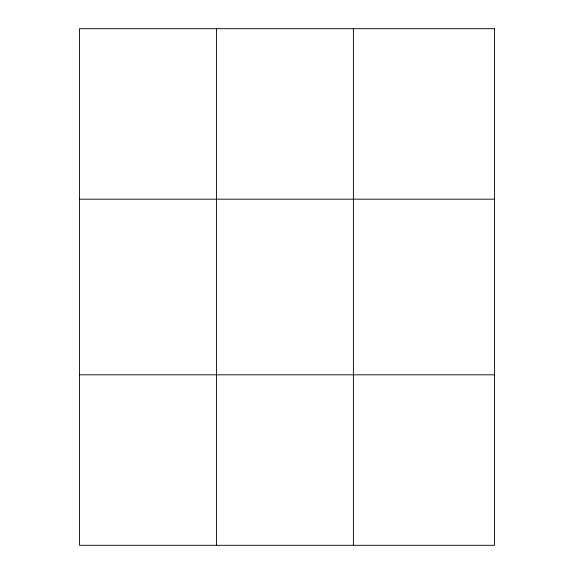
<?xml version="1.0" encoding="UTF-8"?>
<svg xmlns="http://www.w3.org/2000/svg" width="574" height="574" viewBox="0 0 574 574"><rect width="100%" height="100%" fill="white"/><g stroke="black" fill="none" stroke-linecap="round" stroke-linejoin="round"><path stroke-width="0.86" d="M216.463 545.3L216.463 28.7M353.39 545.3L353.39 28.7M79.528 199.178L494.472 199.178M79.528 374.822L494.472 374.822M494.472 28.7L494.472 545.3L79.528 545.3L79.528 28.7L494.472 28.7"/></g></svg>
